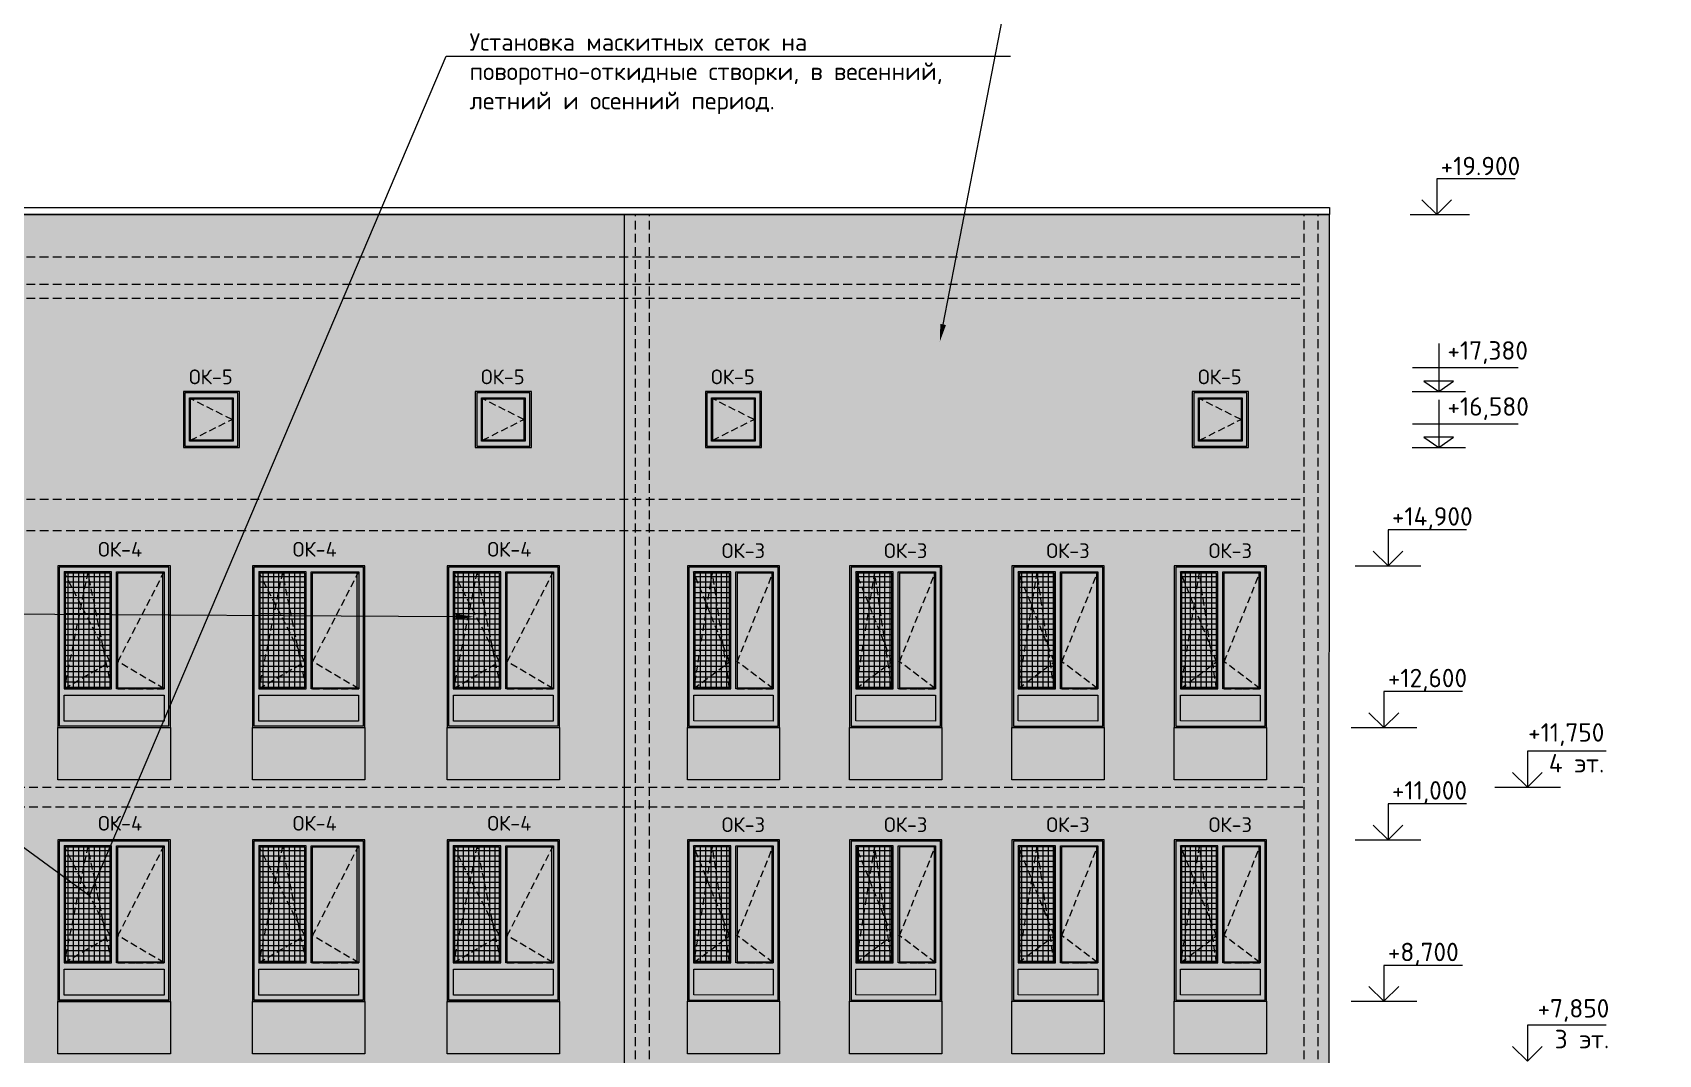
# Model space of a CAD drawing. Header units: millimetres. Extents: x -136099598 to 9192475, y 0 to 779331.
# Drawn here: x -49032 to -25891, y 296497 to 311045 of the extents above; entities that cross this region are included whole.
import ezdxf
from ezdxf import colors
from ezdxf.entities.mleader import LeaderData, LeaderLine
from ezdxf.math import Vec2, Vec3

# ---------------------------------------------------------------- set-up
doc = ezdxf.new("R2010")
doc.units = ezdxf.units.MM
doc.header["$MEASUREMENT"] = 0
doc.linetypes.add('01_base$0$DASHED2', pattern=[0.375, 0.25, -0.125])
doc.linetypes.add('ADSK_Штриховая_ш2 п1', pattern=[3, 2, -1])
doc.layers.get('0').update_dxf_attribs({"color": 250, "lineweight": 9})
doc.layers.get('Defpoints').update_dxf_attribs({"color": 8})
for name, color, linetype, lineweight, true_color in [('!_Окно_00_Штрих_Стекло', 7, 'Continuous', 0, 0x737373), ('RAL 000 80 00', 7, 'Continuous', 0, 0xb9b8b6), ('RAL 100 6030', 7, 'Continuous', 0, 0x989057), ('RAL 7016', 7, 'Continuous', 0, 0x383e42), ('RAL 90 10', 7, 'Continuous', 0, 0xf1ece1)]:
    doc.layers.add(name, color=color, linetype=linetype, lineweight=lineweight, true_color=true_color)
for name, color, linetype, lineweight in [('_Фасад', 7, 'Continuous', 9), ('АР-Выноски', 5, 'Continuous', 5), ('АР.РД_Выноски', 174, 'Continuous', 9), ('Подвал', 250, 'ADSK_Штриховая_ш2 п1', 30), ('пунктир', 251, 'Continuous', 13), ('СТЕНЫ кирпич ЛИДЕР', 250, 'Continuous', 15), ('Фасад_тонкие', 7, 'Continuous', 5), ('фасады', 7, 'Continuous', 9)]:
    doc.layers.add(name, color=color, linetype=linetype, lineweight=lineweight)
for name, color, linetype in [('PDF _0', 7, 'Continuous'), ('PDF _PDF _0', 7, 'Continuous'), ('PDF _Текст', 7, 'Continuous')]:
    doc.layers.add(name, color=color, linetype=linetype)
doc.styles.add('ICOCPEUR', font='isocpeur.ttf')
doc.styles.add('PDF ISOCPEUR', font='isocpeur.ttf')

# ---------------------------------------------------------------- blocks, each defined once
blk = doc.blocks.new('A$Cb9b29b39')
at = {"layer": '!_Окно_00_Штрих_Стекло'}
h = blk.add_hatch(color=256, dxfattribs=at)
h.dxf.hatch_style = 1
h.set_gradient(color1=(70, 92, 124), color2=(219, 225, 235), name='CURVED')
h.paths.add_polyline_path([(105, 2196), (601, 2196), (601, 564), (105, 564)])
h.paths.add_polyline_path([(1208, 2196), (707, 2195), (707, 563), (1208, 564)])
h.paths.add_polyline_path([(90, 460), (1222, 458), (1221, 89), (90, 91)])
at = {"layer": 'PDF _PDF _0', "lineweight": 0, "true_color": 0x636466}
h = blk.add_hatch(dxfattribs=at)
h.set_pattern_fill('ANSI37', color=251, scale=600, angle=135)
h.paths.add_polyline_path([(601, 564), (601, 2197), (105, 2196), (105, 563)])
at = {"layer": 'RAL 7016'}
h = blk.add_hatch(color=256, dxfattribs=at)
h.dxf.hatch_style = 1
h.paths.add_polyline_path([(1312, 2301), (0, 2301), (0, 0), (1312, 0)])
h.paths.add_polyline_path([(707, 2196), (1207, 2196), (1208, 564), (707, 563)], flags=16)
h.paths.add_polyline_path([(601, 2196), (601, 564), (105, 564), (105, 2196)], flags=16)
h.paths.add_polyline_path([(1222, 458), (1222, 89), (90, 91), (90, 460)], flags=16)
at = {"layer": 'PDF _0', "linetype": 'ADSK_Штриховая_ш2 п1', "lineweight": 0, "ltscale": 50}
for points in [[(601, 548), (355, 2213), (89, 548), (601, 935), (89, 2213)], [(711, 548), (969, 548), (1223, 548), (711, 935), (1223, 2213)]]:
    blk.add_lwpolyline(points, dxfattribs=at)
at = {"layer": 'PDF _PDF _0', "lineweight": 0}
for points in [[(0, 0), (1312, 0), (1312, 2301), (0, 2301)], [(20, 18), (1292, 18), (1292, 2281), (20, 2281)], [(89, 548), (621, 548), (621, 2213), (89, 2213)], [(105, 563), (601, 564), (601, 2197), (105, 2196)], [(1223, 548), (691, 548), (691, 2213), (1223, 2213)], [(707, 563), (1208, 564), (1208, 2197), (707, 2196)], [(1222, 88), (90, 92), (90, 459), (1222, 459)]]:
    blk.add_lwpolyline(points, close=True, dxfattribs=at)
at = {"layer": 'PDF _Текст', "lineweight": 0, "insert": (490, 2409), "char_height": 210, "attachment_point": 7, "style": 'PDF ISOCPEUR'}
blk.add_mtext('ОК-3', dxfattribs=at)
blk = doc.blocks.new('A$Cbb492947')
at = {"layer": '!_Окно_00_Штрих_Стекло'}
h = blk.add_hatch(color=256, dxfattribs=at)
h.dxf.hatch_style = 1
h.set_gradient(color1=(70, 92, 124), color2=(219, 225, 235), name='CURVED')
h.paths.add_polyline_path([(1493, 89), (1493, 2213), (90, 2212), (90, 88)])
at = {"layer": 'PDF _PDF _0', "lineweight": 0, "true_color": 0x636466}
h = blk.add_hatch(dxfattribs=at)
h.set_pattern_fill('ANSI37', color=251, scale=600, angle=135)
h.paths.add_polyline_path([(746, 564), (746, 2197), (105, 2196), (105, 563)])
at = {"layer": 'RAL 7016'}
h = blk.add_hatch(color=256, dxfattribs=at)
h.dxf.hatch_style = 1
h.paths.add_polyline_path([(1602, 2301), (0, 2301), (0, 0), (1602, 0)])
h.paths.add_polyline_path([(852, 2196), (1493, 2196), (1493, 564), (852, 563)], flags=16)
h.paths.add_polyline_path([(746, 2196), (746, 564), (105, 563), (105, 2196)], flags=16)
h.paths.add_polyline_path([(1512, 459), (1512, 88), (90, 88), (90, 459)], flags=16)
at = {"layer": 'PDF _0', "linetype": 'ADSK_Штриховая_ш2 п1', "lineweight": 0, "ltscale": 50}
for points in [[(766, 552), (427, 2213), (89, 548), (746, 935), (89, 2213)], [(856, 548), (1114, 548), (1513, 548), (856, 935), (1513, 2213)]]:
    blk.add_lwpolyline(points, dxfattribs=at)
at = {"layer": 'PDF _PDF _0', "lineweight": 0}
for points in [[(0, 0), (1602, 0), (1602, 2301), (0, 2301)], [(20, 20), (1582, 20), (1582, 2281), (20, 2281)], [(89, 548), (766, 548), (766, 2213), (89, 2213)], [(105, 563), (746, 564), (746, 2196), (105, 2196)], [(1513, 548), (836, 548), (836, 2213), (1513, 2213)], [(852, 563), (1493, 564), (1493, 2196), (852, 2196)], [(1512, 88), (90, 88), (90, 459), (1512, 459)]]:
    blk.add_lwpolyline(points, close=True, dxfattribs=at)
at = {"layer": 'PDF _Текст', "lineweight": 0, "insert": (574, 2429), "char_height": 210, "attachment_point": 7, "style": 'PDF ISOCPEUR'}
blk.add_mtext('ОК-4', dxfattribs=at)
blk = doc.blocks.new('A$C3735e77a')
at = {"layer": 'RAL 100 6030'}
h = blk.add_hatch(color=256, dxfattribs=at)
h.dxf.hatch_style = 1
h.paths.add_polyline_path([(1312, 0), (0, 0), (0, -748), (1312, -748)])
at = {"layer": 'СТЕНЫ кирпич ЛИДЕР', "ltscale": 100}
blk.add_lwpolyline([(0, 0), (1312, 0), (1312, -748), (0, -748)], close=True, dxfattribs=at)
blk = doc.blocks.new('A$Cbac6e4b7')
at = {"layer": 'RAL 100 6030'}
h = blk.add_hatch(color=256, dxfattribs=at)
h.dxf.hatch_style = 1
h.paths.add_polyline_path([(1602, 748), (0, 748), (0, 0), (1602, 0)])
at = {"layer": 'СТЕНЫ кирпич ЛИДЕР', "ltscale": 100}
blk.add_lwpolyline([(0, 748), (1602, 748), (1602, 0), (0, 0)], close=True, dxfattribs=at)
blk = doc.blocks.new('A$C51732155')
at = {"layer": '!_Окно_00_Штрих_Стекло'}
h = blk.add_hatch(color=256, dxfattribs=at)
h.dxf.hatch_style = 1
h.set_gradient(color1=(70, 92, 124), color2=(219, 225, 235), name='CURVED')
h.paths.add_polyline_path([(104, 106), (693, 106), (693, 695), (104, 695)])
at = {"layer": 'RAL 7016', "ltscale": 100, "transparency": 33554687}
h = blk.add_hatch(color=256, dxfattribs=at)
h.dxf.hatch_style = 1
h.paths.add_polyline_path([(798, 798), (0, 798), (0, 0), (798, 0)])
h.paths.add_polyline_path([(693, 695), (693, 106), (104, 106), (104, 695)], flags=16)
at = {"layer": 'PDF _0', "lineweight": 0}
blk.add_lwpolyline([(89, 710), (708, 710), (709, 92), (89, 92)], close=True, dxfattribs=at)
at = {"layer": 'PDF _0', "linetype": 'ADSK_Штриховая_ш2 п1', "lineweight": 0, "ltscale": 50}
blk.add_lwpolyline([(104, 106), (693, 401), (104, 695)], dxfattribs=at)
at = {"layer": 'PDF _PDF _0', "lineweight": 0}
for points in [[(0, 0), (798, 0), (798, 798), (0, 798)], [(20, 20), (778, 20), (778, 778), (20, 778)], [(693, 106), (104, 106), (104, 695), (693, 695)]]:
    blk.add_lwpolyline(points, close=True, dxfattribs=at)
at = {"layer": 'PDF _Текст', "lineweight": 0, "insert": (81, 902), "char_height": 210, "attachment_point": 7, "style": 'PDF ISOCPEUR'}
blk.add_mtext('ОК-5', dxfattribs=at)
blk = doc.blocks.new('A$Cd8d14d9d')
at = {"ltscale": 150}
for p, q in [((0, 682), (0, 0)), ((-372, 341), (1132, 341)), ((-380, 0), (380, 0))]:
    blk.add_line(p, q, dxfattribs=at)
blk.add_lwpolyline([(0, 0), (210, 147), (-210, 147), (0, 0)], dxfattribs=at)

msp = doc.modelspace()

# ---------------------------------------------------------------- hatches: boundary and pattern name
at = {"layer": 'RAL 000 80 00'}
h = msp.add_hatch(color=256, dxfattribs=at)
h.dxf.hatch_style = 1
h.paths.add_polyline_path([(-57517.7, 302392), (-58477.7, 302392), (-58477.7, 308452.4), (-40607.7, 308454.7), (-40607.7, 288803.3), (-57517.7, 288803.3)])
at = {"layer": 'RAL 90 10', "ltscale": 100, "transparency": 33554687}
h = msp.add_hatch(color=256, dxfattribs=at)
h.dxf.hatch_style = 1
h.paths.add_polyline_path([(-30575.6, 308453.6), (-40607.9, 308453.6), (-40607.4, 288803.3), (-30575.9, 288803.3)])

# ---------------------------------------------------------------- linework, layer by layer
at = {"ltscale": 150}
for p, q in [((-40607.7, 288393.6), (-40607.7, 308453.6)), ((-30576.2, 288503.5), (-30575.6, 308453.6))]:
    msp.add_line(p, q, dxfattribs=at)
at = {"layer": '_Фасад', "lineweight": 0}
for p, q in [((-29423.8, 308453.6), (-28579.3, 308453.6)), ((-30207.7, 303454.4), (-29272.7, 303454.4)), ((-30265.5, 301153.6), (-29330.5, 301153.6)), ((-28221.4, 300303.6), (-27286.4, 300303.6)), ((-30207.7, 299554.4), (-29272.7, 299554.4)), ((-30265.5, 297253.6), (-29330.5, 297253.6))]:
    msp.add_line(p, q, dxfattribs=at)
at = {"layer": 'Defpoints', "color": 2, "linetype": '01_base$0$DASHED2', "ltscale": 500}
for p, q in [((-40449.5, 288553.6), (-40449.5, 308453.6)), ((-40249.5, 288553.6), (-40249.5, 308453.6)), ((-30935.6, 288553.6), (-30935.6, 308453.6)), ((-30735.6, 288553.6), (-30735.6, 308453.6)), ((-58118.9, 307853.6), (-30934.9, 307853.6)), ((-58118.7, 307463.6), (-30934.9, 307463.6)), ((-58118.6, 307263.6), (-30934.9, 307263.6)), ((-58117.9, 304403.6), (-30934.9, 304403.6)), ((-58117.7, 303953.6), (-30934.9, 303953.6))]:
    msp.add_line(p, q, dxfattribs=at)
at = {"layer": 'пунктир', "linetype": '01_base$0$DASHED2', "ltscale": 500}
for p, q in [((-57517.7, 300303.6), (-30935.6, 300303.6)), ((-57517.7, 300023.6), (-30935.6, 300023.6))]:
    msp.add_line(p, q, dxfattribs=at)
at = {"layer": 'СТЕНЫ кирпич ЛИДЕР', "ltscale": 100}
msp.add_line((-58479.8, 308453.6), (-30575.6, 308453.6), dxfattribs=at)
at = {"layer": 'Фасад_тонкие', "lineweight": 0}
for points in [[(-27931.1, 308963.5), (-29046.8, 308963.5), (-29046.8, 308453.6), (-29260.1, 308662.5), (-29046.8, 308453.6), (-28837.9, 308662.5)], [(-28624.5, 303964.3), (-29740.2, 303964.3), (-29740.2, 303454.4), (-29953.5, 303663.3), (-29740.2, 303454.4), (-29531.3, 303663.3)], [(-28682.2, 301663.5), (-29798, 301663.5), (-29798, 301153.6), (-30011.3, 301362.5), (-29798, 301153.6), (-29589, 301362.5)], [(-26638.2, 300813.5), (-27753.9, 300813.5), (-27753.9, 300303.6), (-27967.2, 300512.5), (-27753.9, 300303.6), (-27545, 300512.5)], [(-28624.5, 300064.3), (-29740.2, 300064.3), (-29740.2, 299554.4), (-29953.5, 299763.3), (-29740.2, 299554.4), (-29531.3, 299763.3)], [(-28682.2, 297763.5), (-29798, 297763.5), (-29798, 297253.6), (-30011.3, 297462.5), (-29798, 297253.6), (-29589, 297462.5)], [(-26638.2, 296913.5), (-27753.9, 296913.5), (-27753.9, 296403.6), (-27967.2, 296612.5), (-27753.9, 296403.6), (-27545, 296612.5)]]:
    msp.add_lwpolyline(points, dxfattribs=at)
at = {"layer": 'фасады', "ltscale": 150}
msp.add_lwpolyline([(-58477.7, 308553.5), (-30575.6, 308553.5), (-30575.6, 308453.6), (-58477.7, 308453.6)], close=True, dxfattribs=at)

# ---------------------------------------------------------------- block references
at = {"ltscale": 150}
for name, p in [('A$Cd8d14d9d', (-29018.6, 305933.6, 0.3)), ('A$Cd8d14d9d', (-29018.6, 305135.4, 0.3)), ('A$C3735e77a', (-39712.6, 301153.6)), ('A$C3735e77a', (-37402.6, 301153.6)), ('A$C3735e77a', (-35092.6, 301153.6)), ('A$C3735e77a', (-32782.6, 301153.6)), ('A$C3735e77a', (-39712.6, 297253.6)), ('A$C3735e77a', (-37402.6, 297253.6)), ('A$C3735e77a', (-35092.6, 297253.6)), ('A$C3735e77a', (-32782.6, 297253.6))]:
    msp.add_blockref(name, p, dxfattribs=at)
at = {"layer": 'Подвал', "ltscale": 150}
for name, p in [('A$C51732155', (-46886, 305135.4)), ('A$C51732155', (-42731, 305135.4)), ('A$C51732155', (-39455.9, 305135.4)), ('A$C51732155', (-32525.9, 305135.4)), ('A$Cbb492947', (-48672.7, 301153.6)), ('A$Cbb492947', (-45902.7, 301153.6)), ('A$Cbb492947', (-43132.7, 301153.6)), ('A$Cb9b29b39', (-39712.6, 301153.6)), ('A$Cb9b29b39', (-37402.6, 301153.6)), ('A$Cb9b29b39', (-35092.6, 301153.6)), ('A$Cb9b29b39', (-32782.6, 301153.6)), ('A$Cbac6e4b7', (-48672.7, 300405.1)), ('A$Cbac6e4b7', (-45902.7, 300405.1)), ('A$Cbac6e4b7', (-43132.7, 300405.1)), ('A$Cbb492947', (-48672.7, 297253.6)), ('A$Cbb492947', (-45902.7, 297253.6)), ('A$Cbb492947', (-43132.7, 297253.6)), ('A$Cb9b29b39', (-39712.6, 297253.6)), ('A$Cb9b29b39', (-37402.6, 297253.6)), ('A$Cb9b29b39', (-35092.6, 297253.6)), ('A$Cb9b29b39', (-32782.6, 297253.6)), ('A$Cbac6e4b7', (-48672.7, 296505.1)), ('A$Cbac6e4b7', (-45902.7, 296505.1)), ('A$Cbac6e4b7', (-43132.7, 296505.1))]:
    msp.add_blockref(name, p, dxfattribs=at)

# ---------------------------------------------------------------- texts
at = {"layer": 'PDF _0', "color": 18, "lineweight": 0, "true_color": 0x000000, "char_height": 262.49, "attachment_point": 7, "rotation": 359.99739, "style": 'PDF ISOCPEUR'}
for s, insert in [('+19.900', (-28992.6, 309013.5)), ('+17,380', (-28895.1, 306326.8, 0.3)), ('+16,580', (-28895.1, 305528.6, 0.3))]:
    msp.add_mtext(s, dxfattribs=dict(at, insert=insert))
at = {"layer": 'PDF _0', "color": 18, "lineweight": 0, "true_color": 0x000000, "char_height": 262.49, "style": 'PDF ISOCPEUR'}
for s, insert, attachment_point in [('+14,900', (-29686, 303964.3), 7), ('+12,600', (-29743.8, 301663.5), 7), ('+11,750 \\P4 эт.', (-26661.4, 300512.4, 0.4), 9), ('+11,000', (-29686, 300064.3), 7), ('+8,700', (-29743.8, 297763.5), 7), ('+7,850\\P3 эт.', (-26591.2, 296584.7, 0.4), 9)]:
    msp.add_mtext(s, dxfattribs=dict(at, insert=insert, attachment_point=attachment_point))

# ---------------------------------------------------------------- leaders
at = {"layer": 'АР-Выноски'}
ml = msp.add_multileader_mtext('Standard', dxfattribs=at)
ml.set_content('\\A1;Установка маскитных сеток на поворотно-откидные створки, в весенний, летний и осенний период.', color=256, style='ICOCPEUR')
ml.set_leader_properties()
ml.build(insert=Vec2(0, 0))
ml.multileader.update_dxf_attribs({"text_left_attachment_type": 6, "text_right_attachment_type": 6, "dogleg_length": 100, "arrow_head_size": 250})
ctx = ml.context
ctx.base_point, ctx.char_height, ctx.arrow_head_size, ctx.landing_gap_size, ctx.plane_origin = Vec3(-42838.2, 310709.8), 250, 250, 25, Vec3(-36593.2, 312551.1)
ctx.left_attachment, ctx.right_attachment = 6, 6
notes = []
notes.append((ctx, [(1, (1, 1, 0), (-43143.7, 310709.8), (1, 0), 305.4, [(2, [(-42757.9, 302727.4), (-53736, 302789.7), (-48220, 298758.6)], 0, [])])]))
ctx.mtext.insert, ctx.mtext.width, ctx.mtext.defined_height, ctx.mtext.flow_direction = Vec3(-42813.2, 311034.8), 7622.924, 230, 5
at = {"layer": 'АР.РД_Выноски'}
ml = msp.add_multileader_mtext('Standard', dxfattribs=at)
ml.set_content('\\A1;Очистка фасада от окрасочного слоя, очистка межблочных швов от штукатурки и герметика, заделка трещин. Локальная обработка фасада антисептическими составами типа Картоцид-компаунд. Просушка стен на участках замачивания. Устройство Системы фасадной композиционная "Vetonit" c наружным штукатурным слоем, теплоизоляционным слоем из минераловатных плит Rockwool Фасад БАТТС, (плотностью - 128 кг/м3), переменной толщиной - 100-200 мм (в 1 слой), декоративно-минеральным слоем и последующим окрашиванием высокопаропроницаемой самоочищающейся фасадной силикатной краской в 2 слоя по подготовленной поверхности. ', color=256, style='ICOCPEUR')
ml.set_leader_properties(color=256)
ml.build(insert=Vec2(0, 0))
ml.multileader.update_dxf_attribs({"text_left_attachment_type": 6, "text_right_attachment_type": 6, "dogleg_length": 100, "arrow_head_size": 250})
ctx = ml.context
ctx.base_point, ctx.char_height, ctx.arrow_head_size, ctx.landing_gap_size, ctx.plane_origin = Vec3(-34121.4, 314447.7), 250, 250, 25, Vec3(-35747.1, 310621)
ctx.left_attachment, ctx.right_attachment = 6, 6
notes.append((ctx, [(1, (1, 1, 0), (-34612.1, 314447.7), (1, 0), 490.8, [(0, [(-36119.5, 306643.4)], 0, [])])]))
ctx.mtext.insert, ctx.mtext.width, ctx.mtext.defined_height, ctx.mtext.flow_direction = Vec3(-34096.4, 314772.7), 14727.298, 9019.7, 5
for ctx, leaders in notes:
    for number, flags, end, landing, length, lines in leaders:
        leader = LeaderData()
        leader.index, (leader.has_last_leader_line, leader.has_dogleg_vector, leader.attachment_direction) = number, flags
        leader.last_leader_point, leader.dogleg_vector, leader.dogleg_length = Vec3(end), Vec3(landing), length
        for number, points, colour, breaks in lines:
            line = LeaderLine()
            line.index, line.vertices, line.color, line.breaks = number, Vec3.list(points), colors.encode_raw_color(colour), breaks
            leader.lines.append(line)
        ctx.leaders.append(leader)

doc.saveas('drawing.dxf')
